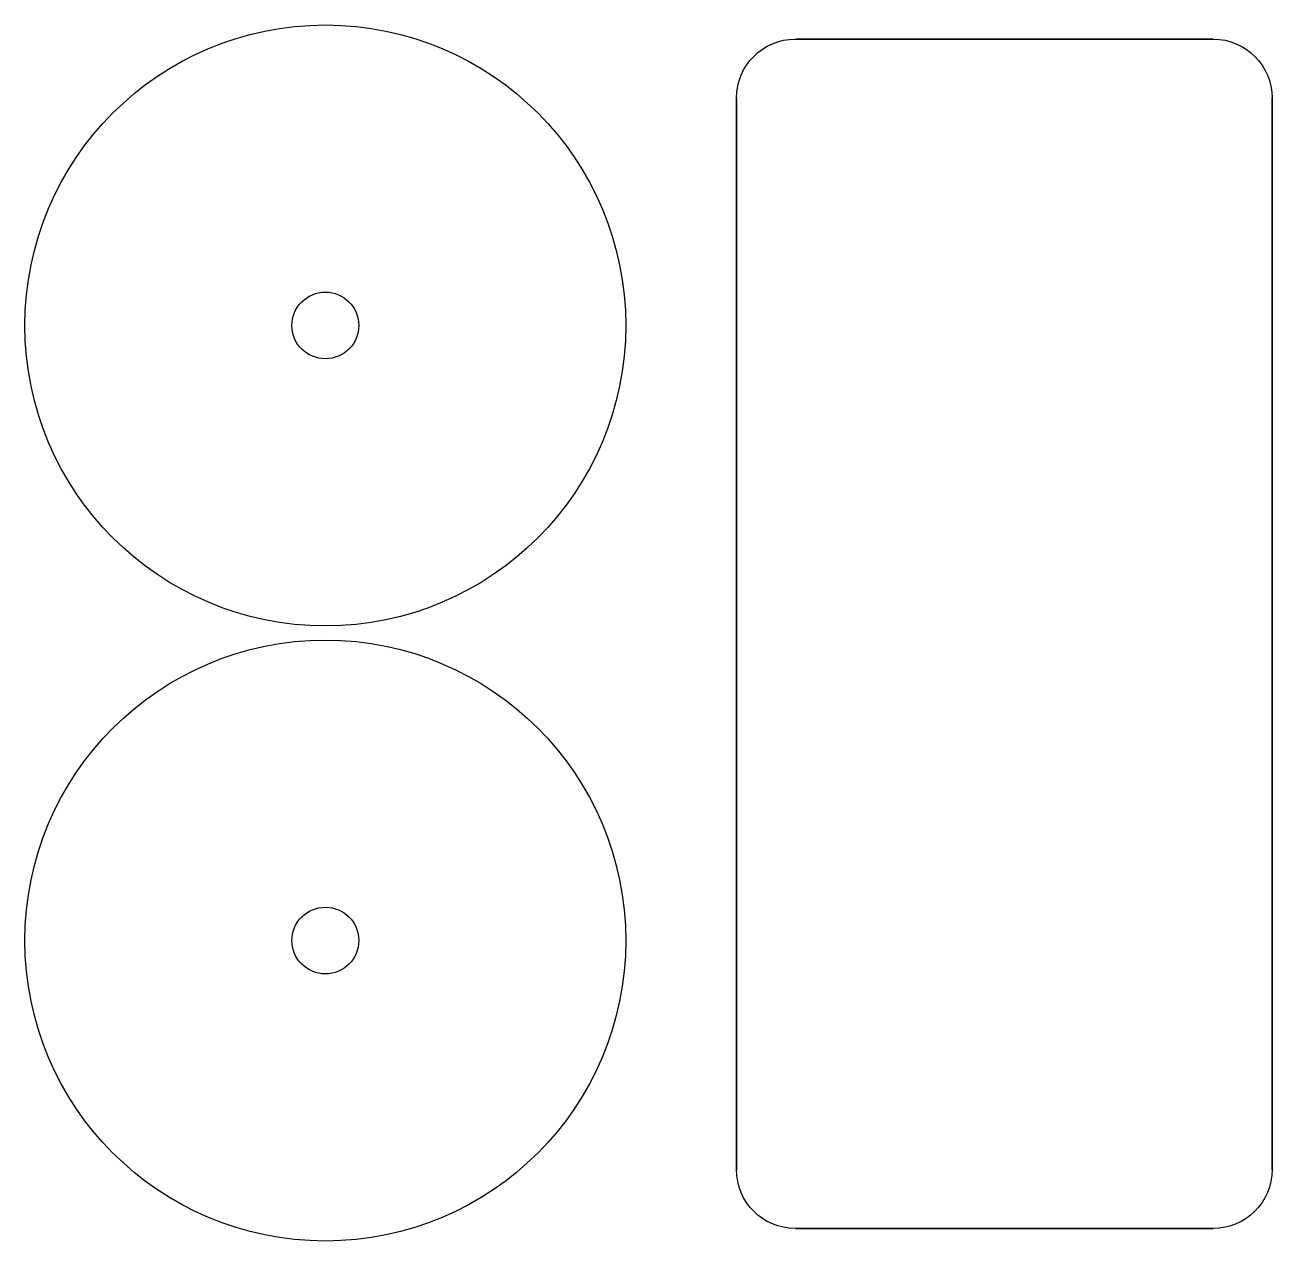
# Model space of a CAD drawing. Extents: x 10 to 197, y 4 to 186.
import ezdxf

# ---------------------------------------------------------------- set-up
doc = ezdxf.new("R2010")
doc.units = 0
doc.layers.add('debitare_forme_fetru_2', color=7, linetype='CONTINUOUS')

msp = doc.modelspace()

# ---------------------------------------------------------------- linework, layer by layer
at = {"layer": 'debitare_forme_fetru_2', "color": 1}
for points in [[(125.82398, 184.071325), (188.415224, 184.071325)], [(117.004536, 14.770094), (117.004536, 175.25188), (117.004536, 175.25188)], [(197.234669, 175.25188), (197.234669, 14.770094)], [(60.416652, 141.188082), (60.416652, 141.188082)], [(100.416678, 141.188082), (100.416678, 141.188082)], [(60.416652, 49.071419), (60.416652, 49.071419)], [(100.416678, 49.071419), (100.416678, 49.071419)], [(188.415224, 5.95065), (125.82398, 5.95065)]]:
    msp.add_lwpolyline(points, close=True, dxfattribs=at)
for points in [[(10.416716, 141.188082), (10.416716, 166.040923), (30.563855, 186.188062), (55.416697, 186.188062)], [(55.416697, 186.188062), (80.269539, 186.188062), (100.416678, 166.040923), (100.416678, 141.188082)], [(117.004536, 175.25188), (117.004536, 180.122683), (120.953177, 184.071325), (125.82398, 184.071325)], [(188.415224, 184.071325), (193.286027, 184.071325), (197.234669, 180.122683), (197.234669, 175.25188)], [(50.416813, 141.188082), (50.416813, 143.949626), (52.655188, 146.188001), (55.416732, 146.188001)], [(55.416732, 146.188001), (58.177924, 146.188001), (60.416652, 143.949626), (60.416652, 141.188082)], [(55.416697, 96.188101), (30.563855, 96.188101), (10.416716, 116.33524), (10.416716, 141.188082)], [(55.416732, 136.188162), (52.655188, 136.188162), (50.416813, 138.426537), (50.416813, 141.188082)], [(100.416678, 141.188082), (100.416678, 116.33524), (80.269539, 96.188101), (55.416697, 96.188101)], [(60.416652, 141.188082), (60.416652, 138.426537), (58.177924, 136.188162), (55.416732, 136.188162)], [(10.416716, 49.071419), (10.416716, 73.92426), (30.563855, 94.071399), (55.416697, 94.071399)], [(55.416697, 94.071399), (80.269539, 94.071399), (100.416678, 73.92426), (100.416678, 49.071419)], [(50.416813, 49.071419), (50.416813, 51.832963), (52.655188, 54.071338), (55.416732, 54.071338)], [(55.416732, 54.071338), (58.177924, 54.071338), (60.416652, 51.832963), (60.416652, 49.071419)], [(55.416697, 4.071438), (30.563855, 4.071438), (10.416716, 24.218577), (10.416716, 49.071419)], [(55.416732, 44.071499), (52.655188, 44.071499), (50.416813, 46.309874), (50.416813, 49.071419)], [(100.416678, 49.071419), (100.416678, 24.218577), (80.269539, 4.071438), (55.416697, 4.071438)], [(60.416652, 49.071419), (60.416652, 46.309874), (58.177924, 44.071499), (55.416732, 44.071499)], [(125.82398, 5.95065), (120.953177, 5.95065), (117.004536, 9.899292), (117.004536, 14.770094)], [(197.234669, 14.770094), (197.234669, 9.899292), (193.286027, 5.95065), (188.415224, 5.95065)]]:
    msp.add_open_spline(points, degree=3, dxfattribs=at)

doc.saveas('drawing.dxf')
